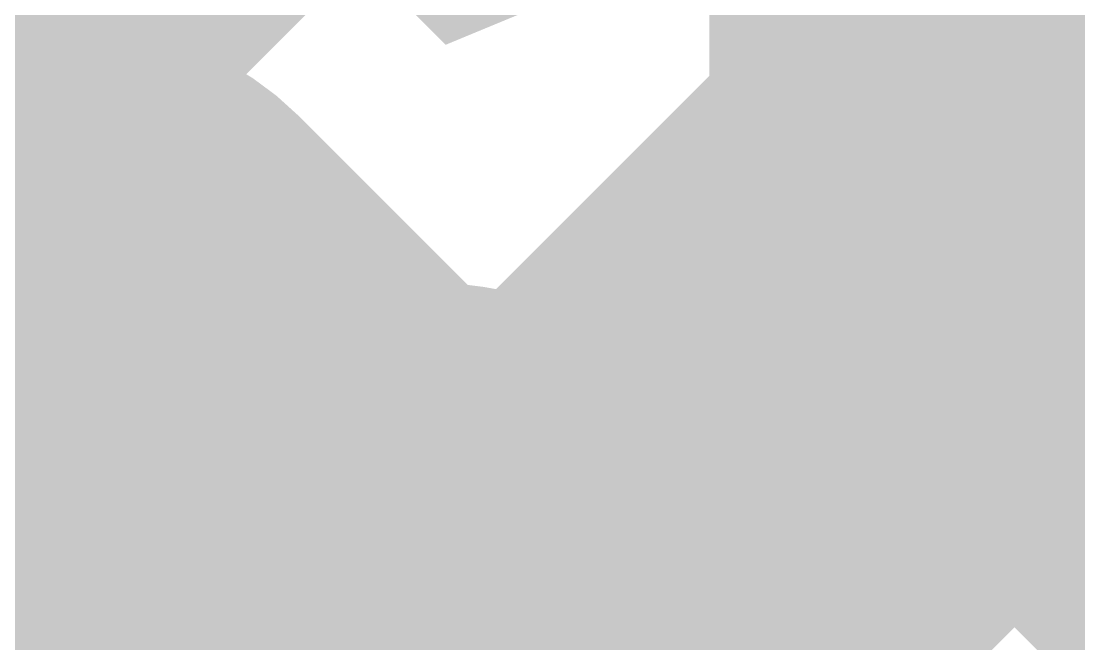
# Model space of a CAD drawing. Header units: inches. Extents: x -0.16 to 1.73, y -0.16 to 1.34.
# Drawn here: x 0.33477 to 0.37842, y 0.26208 to 0.28778 of the extents above; entities that cross this region are included whole.
import ezdxf

# ---------------------------------------------------------------- set-up
doc = ezdxf.new("R2010")
doc.units = ezdxf.units.IN
doc.header["$MEASUREMENT"] = 0
for name, color, linetype in [('Bottom Layer', 5, 'Continuous'), ('Bottom Solder', 6, 'Continuous'), ('Top Layer', 1, 'Continuous'), ('Top Solder', 216, 'Continuous'), ('Via Holes', 16, 'Continuous')]:
    doc.layers.add(name, color=color, linetype=linetype)

msp = doc.modelspace()

# ---------------------------------------------------------------- hatches: boundary and pattern name
at = {"layer": 'Bottom Layer'}
h = msp.add_hatch(color=5, dxfattribs=at)
edge = h.paths.add_edge_path()
edge.add_arc((0.351422, 0.260992), 0.012, 0, 360)
at = {"layer": 'Bottom Solder'}
h = msp.add_hatch(color=6, dxfattribs=at)
edge = h.paths.add_edge_path()
edge.add_arc((0.351422, 0.260992), 0.016, 0, 360)
at = {"layer": 'Top Layer'}
h = msp.add_hatch(color=1, dxfattribs=at)
h.paths.add_polyline_path([(0.32796, 0.405263), (0.32796, 0.336136), (0.329202, 0.329893), (0.332738, 0.324601), (0.33803, 0.321064), (0.344273, 0.319823), (0.350516, 0.321064), (0.351909, 0.321995), (0.356909, 0.319322), (0.356909, 0.288713), (0.352289, 0.2868), (0.350715, 0.288374), (0.344596, 0.292463), (0.337378, 0.293898), (0.186489, 0.293898), (0.182182, 0.29557), (0.182182, 0.32883), (0.147898, 0.32883), (0.147898, 0.29557), (0.143591, 0.293898), (0.115931, 0.293898), (0.110262, 0.299567), (0.110262, 0.360387), (0.129909, 0.380034), (0.223233, 0.380034), (0.230452, 0.381469), (0.236571, 0.385558), (0.237198, 0.386497), (0.246611, 0.386497), (0.247005, 0.386234), (0.252142, 0.385213), (0.304425, 0.385213), (0.309562, 0.386234), (0.313917, 0.389144), (0.316826, 0.393499), (0.317848, 0.398636), (0.317095, 0.402422), (0.319944, 0.407423), (0.3258, 0.407423)])
h.paths.add_polyline_path([(0.287239, 0.36376), (0.278283, 0.36376), (0.27204, 0.362518), (0.269574, 0.360869), (0.252142, 0.360869), (0.247005, 0.359848), (0.24265, 0.356938), (0.23974, 0.352583), (0.238718, 0.347446), (0.23974, 0.342309), (0.24265, 0.337954), (0.247005, 0.335044), (0.252142, 0.334023), (0.269293, 0.334023), (0.269317, 0.33401), (0.269652, 0.33397), (0.271627, 0.332651), (0.271753, 0.332443), (0.272306, 0.331085), (0.272819, 0.329173), (0.273226, 0.326725), (0.273486, 0.323771), (0.273581, 0.320169), (0.27376, 0.319768), (0.27376, 0.316836), (0.275002, 0.310593), (0.278538, 0.305301), (0.28383, 0.301764), (0.290073, 0.300523), (0.296316, 0.301764), (0.301609, 0.305301), (0.305145, 0.310593), (0.306387, 0.316836), (0.306387, 0.319738), (0.306564, 0.32013), (0.306651, 0.322804), (0.306883, 0.325077), (0.30726, 0.327156), (0.307768, 0.329045), (0.308401, 0.330758), (0.309151, 0.332308), (0.310018, 0.333715), (0.311007, 0.334998), (0.312134, 0.336178), (0.313658, 0.337475), (0.313861, 0.337872), (0.314265, 0.338063), (0.314581, 0.338948), (0.316826, 0.342309), (0.317848, 0.347446), (0.316826, 0.352583), (0.313917, 0.356938), (0.309562, 0.359848), (0.304425, 0.360869), (0.295949, 0.360869), (0.293482, 0.362518)], flags=0)
h = msp.add_hatch(color=1, dxfattribs=at)
edge = h.paths.add_edge_path()
edge.add_arc((0.351422, 0.260992), 0.012, 0, 360)
at = {"layer": 'Top Solder'}
h = msp.add_hatch(color=216, dxfattribs=at)
edge = h.paths.add_edge_path()
edge.add_arc((0.351422, 0.260992), 0.016, 0, 360)
at = {"layer": 'Via Holes'}
h = msp.add_hatch(color=7, dxfattribs=at)
edge = h.paths.add_edge_path()
edge.add_arc((0.351422, 0.260992), 0.008, 0, 360)

# ---------------------------------------------------------------- linework, layer by layer
at = {"layer": 'Bottom Layer'}
for points in [[(0.282737, 0.2384, 0.02, 0.02, 0), (0.344273, 0.299936, 0.02, 0.02, 0)], [(0.356329, 0.260992, 0.025, 0.025, 0), (0.376573, 0.281236, 0.025, 0.025, 0)], [(0.376573, 0.281236, 0.025, 0.025, 0), (0.604673, 0.281236, 0.025, 0.025, 0)], [(0.351422, 0.260992, 0.025, 0.025, 0), (0.356329, 0.260992, 0.025, 0.025, 0)]]:
    msp.add_lwpolyline(points, format="xyseb", dxfattribs=at)
for points in [[(0.370323, 0.281236, 0.0125, 0.0125, 1), (0.382823, 0.281236, 0.0125, 0.0125, 1)], [(0.370323, 0.281236, 0.0125, 0.0125, 1), (0.382823, 0.281236, 0.0125, 0.0125, 1)], [(0.345172, 0.260992, 0.0125, 0.0125, 1), (0.357672, 0.260992, 0.0125, 0.0125, 1)], [(0.350079, 0.260992, 0.0125, 0.0125, 1), (0.362579, 0.260992, 0.0125, 0.0125, 1)], [(0.350079, 0.260992, 0.0125, 0.0125, 1), (0.362579, 0.260992, 0.0125, 0.0125, 1)]]:
    msp.add_lwpolyline(points, format="xyseb", close=True, dxfattribs=at)
at = {"layer": 'Top Layer'}
for points in [[(0.370673, 0.278467, 0.015, 0.015, 0), (0.370673, 0.444469, 0.015, 0.015, 0)], [(0.1644, 0.275036, 0.025, 0.025, 0), (0.337378, 0.275036, 0.025, 0.025, 0)], [(0.337378, 0.275036, 0.025, 0.025, 0), (0.351422, 0.260992, 0.025, 0.025, 0)], [(0.370673, 0.278467, 0.015, 0.015, 0), (0.395604, 0.253536, 0.015, 0.015, 0)]]:
    msp.add_lwpolyline(points, format="xyseb", dxfattribs=at)
for points in [[(0.331128, 0.275036, 0.0125, 0.0125, 1), (0.343628, 0.275036, 0.0125, 0.0125, 1)], [(0.331128, 0.275036, 0.0125, 0.0125, 1), (0.343628, 0.275036, 0.0125, 0.0125, 1)], [(0.366923, 0.278467, 0.0075, 0.0075, 1), (0.374423, 0.278467, 0.0075, 0.0075, 1)], [(0.366923, 0.278467, 0.0075, 0.0075, 1), (0.374423, 0.278467, 0.0075, 0.0075, 1)], [(0.345172, 0.260992, 0.0125, 0.0125, 1), (0.357672, 0.260992, 0.0125, 0.0125, 1)]]:
    msp.add_lwpolyline(points, format="xyseb", close=True, dxfattribs=at)

doc.saveas('drawing.dxf')
